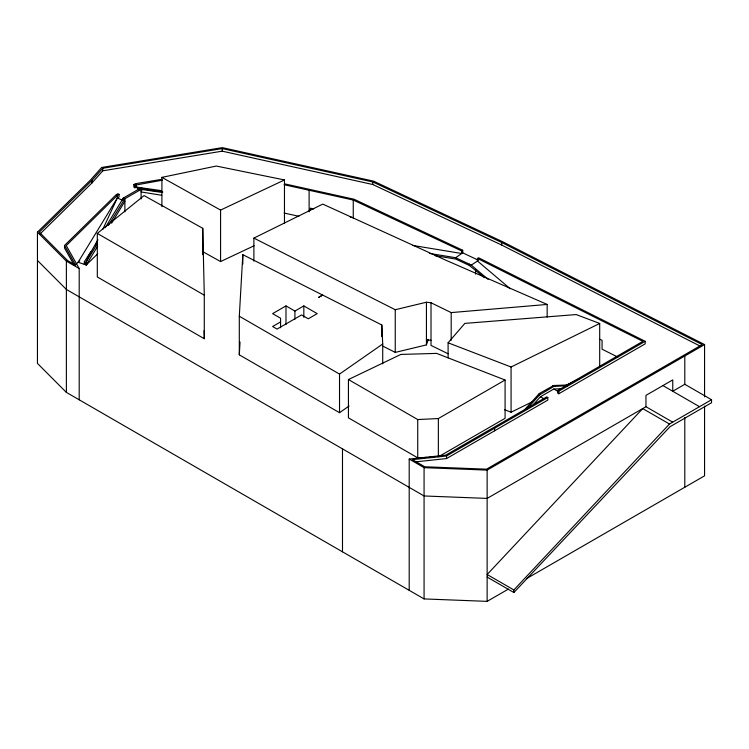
<?xml version="1.0" encoding="UTF-8"?>
<svg xmlns="http://www.w3.org/2000/svg" width="749" height="749" viewBox="0 0 749 749"><rect width="100%" height="100%" fill="white"/><g stroke="black" fill="none" stroke-linecap="round" stroke-linejoin="round"><path stroke-width="1.12" d="M349.118 406.005L339.522 412.69L239.305 354.839L239.305 316.228L242.816 254.679L381.803 324.982L382.72 343.997L382.72 363.883M239.305 354.839L240.036 342.059M382.767 346.085L395.247 352.404L426.434 344.896L428.344 339.372M87.23 262.899L86.247 265.006L78.102 262.244L117.331 197.951L119.063 196.959L119.063 194.384L117.949 193.738L116.076 194.815L64.526 245.475L64.526 248.05L73.992 264.828M95.516 245.026L97.941 239.792M102.791 229.334L117.331 197.951L117.331 195.377L119.063 194.384M88.373 256.486L97.473 240.616M105.244 227.677L123.323 198.054L140.091 188.374L162.683 191.763M97.576 243.285L85.508 263.189L86.247 265.006L97.754 253.705M108.436 225.374L124.877 198.747L141.112 189.375L162.711 192.54M97.716 246.103L86.247 265.006L84.328 261.785L90.891 251.57L85.508 263.189L84.328 261.785L84.328 264.36M111.601 223.211L124.877 201.322L124.128 199.496L122.583 198.803M448.099 357.872L448.099 342.799L464.839 323.39L576.187 314.561L599.696 323.465L599.696 366.364M64.526 245.475L75.658 265.212L67.644 260.586L39.276 232.153L91.968 180.378L102.782 168.244L222.219 148.592L372.815 181.951L501.699 242.47L702.262 344.615L486.532 469.174L424.777 466.777L412.427 459.643L446.535 455.982L547.819 397.504L547.819 400.078L446.535 458.557L415.845 461.852M40.1 233.922L91.968 182.953L102.782 170.809L222.219 151.167L372.815 184.526L501.699 245.045L700.184 346.132M524.347 410.012L539.327 393.525L553.651 385.501L567.573 384.995M527.024 408.917L539.495 394.957L553.82 386.447L567.527 385.688M533.428 404.591L540.441 396.745L553.82 389.021L561.937 388.731M513.88 592.525L513.88 589.95L669.475 424.028L711.55 399.732L711.55 402.747L669.971 426.752L513.88 592.525L487.14 577.086M508.384 589.098L487.14 601.363L424.074 598.919L66.38 392.401L37.45 363.405L37.45 232.153L90.582 179.938L101.686 167.476L222.294 147.637L373.611 181.155L502.719 241.777L704.566 344.577L704.566 396.848M117.331 195.377L66.24 245.578L79.197 268.545L79.197 399.797M75.724 264.575L79.769 260.605M97.304 233.416L144.08 195.583L202.754 228.314L204.29 295.181L204.29 338.735L97.304 276.961L97.304 233.416L204.29 295.181M429.402 253.405L455.635 257.722L462.723 252.834L478.611 260.362M339.522 412.69L339.522 374.088L382.72 343.997M469.351 264.154L471.29 265.127L477.488 261.008L477.488 258.433L478.611 257.787L645.17 341.301L645.17 343.875L558.763 393.759L557.649 393.113L557.649 390.538L642.867 341.347L477.488 258.433M161.587 190.658L136.159 187.081L134.979 187.765L133.865 187.119L133.865 184.544L135.335 183.702L161.84 179.339M133.865 184.544L134.979 185.19L162.383 180.2M280.575 321.911L272.608 326.508L277.064 329.083L301.585 314.926L308.27 318.784L317.192 313.634L303.832 305.92L294.919 311.069L285.987 305.91L272.608 313.634L280.575 318.231L280.575 327.753M318.634 297.381L322.65 295.059L318.615 297.372M284.124 184.722L353.256 200.039L461.599 250.906L462.723 250.26L462.723 252.834M426.902 457.405L417.727 457.845L348.435 417.839L348.435 379.546L417.727 419.552L438.362 418.541L505.088 380.015L505.088 418.317L439.373 456.253M557.649 390.538L558.763 391.184L645.17 341.301M409.197 590.324L409.197 459.071L424.074 467.657L487.14 470.11L704.566 344.577M672.705 422.164L645.956 406.716L487.14 498.413L424.074 495.969L66.38 289.451L37.45 260.455M711.55 399.732L684.801 384.293L672.752 391.25L672.752 379.902L645.956 395.369L645.956 406.716M526.594 578.584L704.566 475.83L704.566 406.136M253.892 261.167L253.892 238.107L322.772 204.102L445.88 260.231L547.163 304.44L547.163 317.127M448.099 342.799L511.071 367.001L599.696 323.465M504.554 409.722L511.071 412.222L532.97 401.464M565.289 385.585L578.837 378.928M348.435 379.546L400.855 354.427L436.62 353.388L505.088 380.015M161.906 206.612L161.906 177.363L220.581 210.085L284.47 179.947L284.47 223.239M202.37 251.411L220.581 261.56L254.098 245.756M253.892 238.107L395.247 309.73L426.434 302.221L431.012 302.755L451.188 312.595L547.163 304.44M161.906 177.363L216.292 166.044L284.47 179.947M409.197 459.071L445.767 455.139L546.704 396.867L547.819 397.504M429.186 457.293L433.774 457.068M426.434 339.746L431.012 340.28M161.709 195.274L141.112 191.95L142.113 189.216L141.093 188.214M412.559 245.41L461.599 253.48L461.599 250.906M435.094 255.681L455.804 259.088L469.586 265.558L469.586 264.266L455.635 257.722M136.159 184.507L136.159 187.081L153.33 190.686M284.554 183.842L354.052 199.234L462.723 250.26M313.756 208.943L310.329 208.185L310.329 210.31M350.223 217.023L352.507 217.528M284.124 213.034L298.888 216.302M123.323 198.054L124.877 198.747L124.877 211.855M117.331 197.951L122.321 200.18M448.164 353.79L431.012 345.42L431.012 302.755M469.351 265.436L484.472 277.654M599.986 339.306L602.074 340.355L602.074 349.203L617.766 357.067M662.856 385.538L699.5 406.698M669.475 424.028L642.726 408.589L487.14 574.511L513.88 589.95M553.651 385.501L554.766 386.147M552.706 385.81L553.82 386.447M553.82 389.021L558.37 391.652M539.327 393.525L540.441 394.171M538.381 394.32L539.495 394.957M540.441 396.745L544.083 398.843M239.305 316.228L339.522 374.088M37.45 232.153L66.38 261.139L79.197 268.545M477.488 261.008L510.2 288.739M471.29 265.127L488.086 279.368M140.091 188.374L141.112 189.375L141.112 198.962M136.159 187.081L139.305 190.171M204.112 330.665L204.29 338.735M684.801 355.981L684.801 384.293M684.801 417.521L684.801 487.243M558.763 391.184L558.763 393.759M511.071 367.001L511.071 412.222M501.699 242.47L501.699 245.045M494.621 428.222L494.621 430.797M487.14 470.11L487.14 601.363M475.549 269.471L475.549 274.125M451.188 312.595L451.188 340.28M446.535 455.982L446.535 458.557M438.362 418.541L438.362 456.843M426.434 302.221L426.434 344.896M424.074 467.657L424.074 598.919M417.727 419.552L417.727 457.845M395.247 309.73L395.247 352.404M381.803 324.982L381.803 336.676M372.815 181.951L372.815 184.526M353.256 200.039L353.256 218.156M342.49 448.866L342.49 551.816M309.112 190.255L309.112 211.77M303.832 305.92L303.832 317.361M294.919 311.069L294.919 319.261M285.987 305.91L285.987 324.635M242.816 254.679L242.816 264.041M222.219 148.592L222.219 151.167M220.581 210.085L220.581 261.56M202.754 228.314L202.754 254.669M134.979 185.19L134.979 187.765M102.782 168.244L102.782 170.809M91.968 180.378L91.968 182.953M66.38 261.139L66.38 392.401"/></g></svg>
